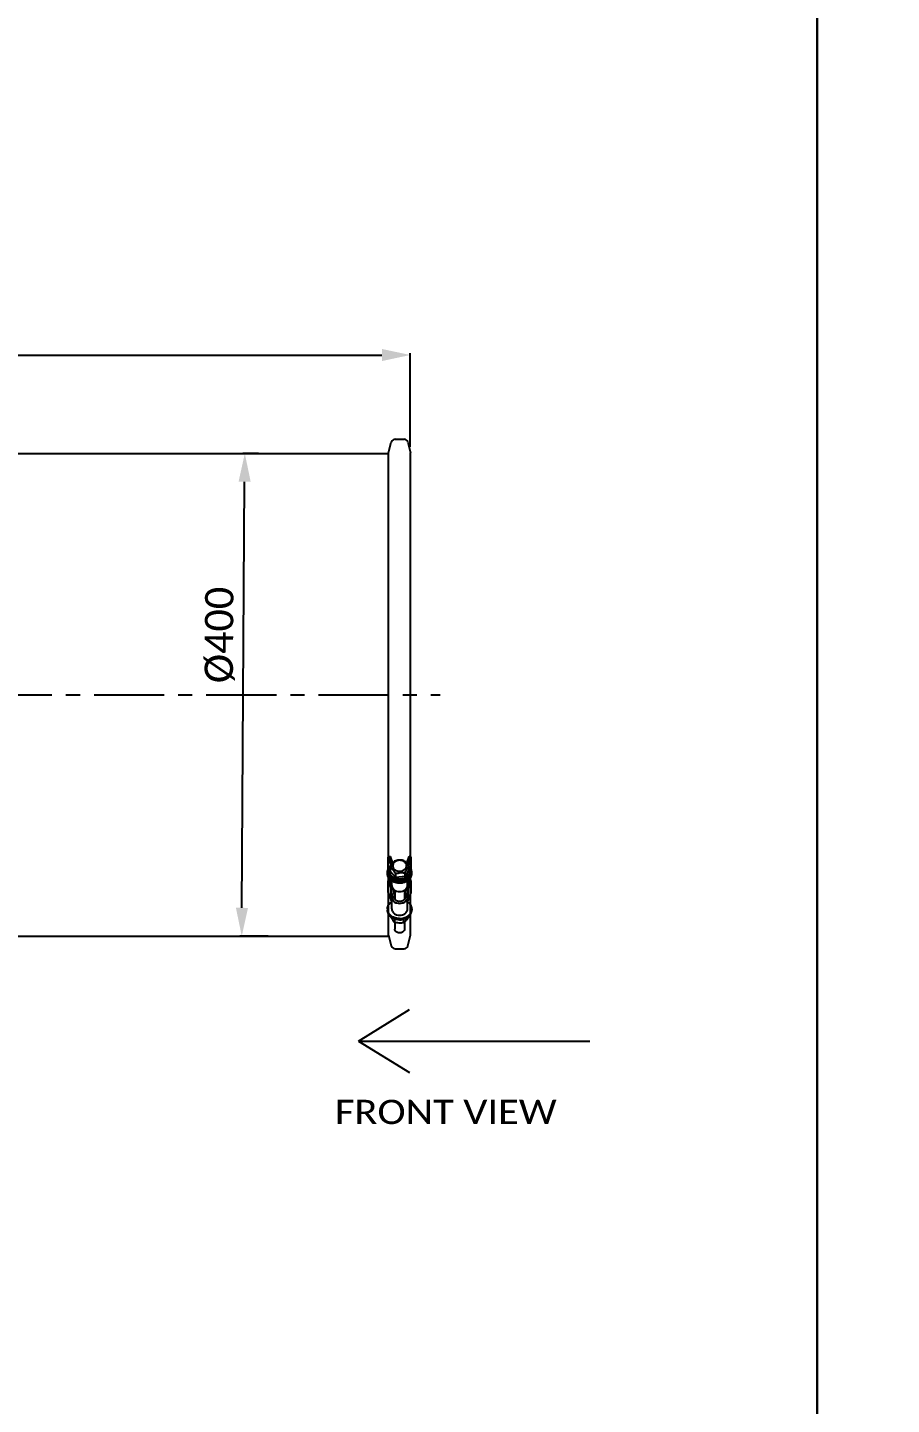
# Model space of a CAD drawing. Header units: millimetres. Extents: x 374 to 5899, y -2909 to 2000.
# Drawn here: x 2340 to 3051, y -1589 to -455 of the extents above; entities that cross this region are included whole.
import ezdxf
from ezdxf.enums import TextEntityAlignment as Align

# ---------------------------------------------------------------- set-up
doc = ezdxf.new("R2010")
doc.units = ezdxf.units.MM
doc.header["$LTSCALE"] = 154
doc.header["$PDMODE"] = 3
doc.header["$PDSIZE"] = 8
doc.linetypes.add('CENTER', pattern=[0.6, 0.375, -0.075, 0.075, -0.075])
doc.layers.get('0').update_dxf_attribs({"linetype": 'CONTINUOUS'})
doc.layers.get('Defpoints').update_dxf_attribs({"linetype": 'CONTINUOUS'})
doc.layers.add('00_BUW_DATUM', color=7, linetype='CONTINUOUS')
doc.layers.add('02___PRT_ALL_AXES', color=7, linetype='CONTINUOUS')
doc.styles.get("Standard").update_dxf_attribs({"font": 'calibri.ttf'})
doc.dimstyles.new('DIMSTYLE_1', dxfattribs={"dimtxt": 23.333333, "dimasz": 23.333333, "dimexe": 1.5, "dimexo": 1, "dimgap": 0.875, "dimtad": 1, "dimdsep": 46, "dimtxsty": 'Standard', "dimblk": '_FILLED', "dimblk1": '_FILLED', "dimblk2": '_FILLED', "dimcen": 0.09, "dimazin": 2, "dimtp": 0.01, "dimtm": 0.01, "dimtfac": 1, "dimtofl": 0, "dimtmove": 0, "dimatfit": 3, "dimldrblk": '_FILLED', "dimfxl": 1, "dimtolj": 1, "dimarcsym": 0})
doc.dimstyles.new('DIMSTYLE_5', dxfattribs={"dimtxt": 23.333333, "dimasz": 23.333333, "dimexe": 1.5, "dimexo": 1, "dimgap": 0.875, "dimtad": 1, "dimlfac": 0.15, "dimdsep": 46, "dimtxsty": 'Standard', "dimblk": '_FILLED', "dimblk1": '_FILLED', "dimblk2": '_FILLED', "dimcen": 0.09, "dimazin": 2, "dimtp": 0.01, "dimtm": 0.01, "dimtfac": 1, "dimtofl": 0, "dimtmove": 0, "dimatfit": 3, "dimldrblk": '_FILLED', "dimfxl": 1, "dimtolj": 1, "dimarcsym": 0})

# ---------------------------------------------------------------- blocks, each defined once
blk = doc.blocks.new('_FILLED')
at = {"color": 0, "linetype": 'ByBlock'}
blk.add_solid([(0, 0), (-1, 0.214), (-1, -0.214)], dxfattribs=at)
blk = doc.blocks.new('*D552')
at = {"color": 0, "lineweight": -2}
for p, q in [((1994.6, -799.9), (1994.6, -722.9)), ((2017.9, -724.4), (2631.3, -724.4)), ((2654.6, -800.1), (2654.6, -722.9))]:
    blk.add_line(p, q, dxfattribs=at)
at = {"layer": 'Defpoints', "color": 0}
for p in [(2654.6, -724.4), (1994.6, -800.9), (2654.6, -801.1)]:
    blk.add_point(p, dxfattribs=at)
at = {"color": 0, "linetype": 'ByBlock', "lineweight": -2, "xscale": 23.3333333333, "yscale": 23.3333333333, "zscale": 23.3333333333, "rotation": 180}
blk.add_blockref('_FILLED', (1994.6, -724.4), dxfattribs=at)
at = {"color": 0, "linetype": 'ByBlock', "lineweight": -2, "xscale": 23.3333333333, "yscale": 23.3333333333, "zscale": 23.3333333333}
blk.add_blockref('_FILLED', (2654.6, -724.4), dxfattribs=at)
at = {"color": 0, "insert": (2296.2, -692.5), "char_height": 23.333, "attachment_point": 2, "line_spacing_factor": 0.9}
blk.add_mtext('\\A1;{\\A1;660}', dxfattribs=at)
blk = doc.blocks.new('*D554')
at = {"color": 0, "linetype": 'ByBlock', "lineweight": -2}
for p, q in [((2529.8, -805.6), (2516.9, -805.5)), ((2516, -1179.9), (2518.2, -828.9)), ((2537.5, -1203.3), (2514.4, -1203.2))]:
    blk.add_line(p, q, dxfattribs=at)
at = {"layer": 'Defpoints', "color": 0}
for p in [(2518.4, -805.5), (2530.8, -805.6), (2538.5, -1203.4)]:
    blk.add_point(p, dxfattribs=at)
at = {"color": 0, "linetype": 'ByBlock', "lineweight": -2, "xscale": 23.3333333333, "yscale": 23.3333333333, "zscale": 23.3333333333}
for p, rotation in [((2518.4, -805.5), 89.6388969271), ((2515.9, -1203.2), 269.6388969270999)]:
    blk.add_blockref('_FILLED', p, dxfattribs=dict(at, rotation=rotation))
at = {"color": 0, "insert": (2485.5, -955), "char_height": 23.33, "attachment_point": 2, "rotation": 89.6389, "line_spacing_factor": 0.9}
blk.add_mtext('\\A1;%%C400', dxfattribs=at)

msp = doc.modelspace()

# ---------------------------------------------------------------- linework, layer by layer
for p, q in [((2106.649, -805.618), (2636.811, -805.618)), ((2638.272, -1137.699), (2636.352, -1138.152)), ((2636.352, -1138.152), (2638.815, -1144.608)), ((2636.352, -1147.876), (2636.352, -1138.152)), ((2640.29, -1142.989), (2638.272, -1137.699)), ((2638.815, -1145.134), (2638.815, -1144.608)), ((2653.452, -1137.699), (2651.426, -1143.009)), ((2652.909, -1144.608), (2655.372, -1138.152)), ((2652.909, -1145.027), (2652.909, -1144.608)), ((2653.329, -1148.708), (2653.329, -1145.677)), ((2655.372, -1138.152), (2653.452, -1137.699)), ((2655.372, -1147.876), (2655.372, -1138.152)), ((2636.352, -1147.876), (2636.445, -1148.118)), ((2638.272, -1157.147), (2636.352, -1157.599)), ((2637.362, -1149.343), (2637.362, -1150.437)), ((2639.362, -1160.004), (2638.272, -1157.147)), ((2638.395, -1149.977), (2638.395, -1146.947)), ((2642.82, -1154.796), (2638.395, -1149.977)), ((2642.82, -1154.796), (2642.82, -1151.765)), ((2650.288, -1154.161), (2642.82, -1154.796)), ((2653.329, -1148.708), (2650.288, -1154.161)), ((2650.288, -1154.161), (2650.288, -1151.13)), ((2653.452, -1157.147), (2652.362, -1160.004)), ((2655.372, -1157.599), (2653.452, -1157.147)), ((2654.362, -1149.343), (2654.362, -1150.437)), ((2655.277, -1148.124), (2655.372, -1147.876)), ((2636.352, -1157.599), (2638.815, -1164.056)), ((2636.352, -1167.323), (2636.352, -1157.599)), ((2636.352, -1167.323), (2638.815, -1173.779)), ((2638.815, -1173.779), (2638.815, -1164.056)), ((2639.362, -1161.376), (2639.362, -1157.679)), ((2641.862, -1165.433), (2641.862, -1172.707)), ((2649.862, -1165.433), (2649.862, -1172.707)), ((2652.362, -1161.376), (2652.362, -1157.685)), ((2652.909, -1164.056), (2655.372, -1157.599)), ((2652.909, -1173.779), (2652.909, -1164.056)), ((2652.909, -1173.779), (2655.372, -1167.323)), ((2655.372, -1167.323), (2655.372, -1157.599)), ((2639.362, -1180.823), (2639.362, -1171.1)), ((2652.362, -1180.823), (2652.362, -1171.1)), ((2641.862, -1191.891), (2641.862, -1197.354)), ((2649.862, -1191.616), (2649.862, -1197.354)), ((2093.611, -1203.355), (2636.811, -1203.355)), ((2611.899, -1289.634), (2654.088, -1263.608)), ((2611.899, -1289.634), (2802.484, -1289.634)), ((2611.899, -1289.634), (2654.088, -1315.659))]:
    msp.add_line(p, q)
at = {"linetype": 'CENTER'}
msp.add_line((1655.086, -1004.487), (2679.293, -1004.487), dxfattribs=at)
for points in [[(2989.56, -27.027), (5899.099, -27.027), (5899.099, -2909.27), (2989.56, -2909.27)], [(374.049, -396.871), (2989.56, -396.871), (2989.56, -2907.81), (374.049, -2907.81)]]:
    msp.add_lwpolyline(points, close=True)
for centre, radius, start, end in [((2636.654, -1148.493), 4.445, 55.220633, 60.912457), ((2648.511, -1159.581), 19.421, 110.465782, 111.363171), ((2655.101, -1148.546), 4.507, 119.107339, 122.038589), ((2647.353, -1152.162), 8.981, 47.388133, 50.439832), ((2646.635, -1167.645), 16.913, 77.528922, 78.512913)]:
    msp.add_arc(centre, radius, start, end)
for points, knots in [([(2635.862, -1150.741), (2635.862, -1150.17), (2636.022, -1149.007), (2636.725, -1147.364), (2637.849, -1145.887), (2638.819, -1145.075), (2639.35, -1144.714)], [0, 0, 0, 0, 0.23688693, 0.47984642, 0.73346506, 1, 1, 1, 1]), ([(2652.001, -1156.194), (2651.047, -1156.836), (2649.404, -1157.547), (2647.083, -1157.964), (2644.683, -1158.028), (2642.316, -1157.554), (2640.214, -1156.56), (2638.855, -1155.599), (2637.746, -1154.447), (2636.932, -1153.143), (2636.444, -1151.735), (2636.305, -1150.274), (2636.522, -1148.821), (2637.085, -1147.431), (2637.968, -1146.157), (2638.73, -1145.431), (2639.149, -1145.099)], [0, 0, 0, 0, 0.13215517, 0.20104294, 0.27055538, 0.40735673, 0.47339875, 0.53693834, 0.597759, 0.65603435, 0.71235168, 0.76765499, 0.82308806, 0.87976815, 0.93857017, 1, 1, 1, 1]), ([(2639.079, -1145.275), (2638.808, -1145.56), (2638.321, -1146.165), (2637.773, -1147.174), (2637.437, -1148.243), (2637.362, -1148.979), (2637.362, -1149.343)], [0, 0, 0, 0, 0.26087112, 0.51287247, 0.7582272, 1, 1, 1, 1]), ([(2641.436, -1141.494), (2640.835, -1142.121), (2640.007, -1143.342), (2639.095, -1145.223), (2638.628, -1146.354), (2638.395, -1146.947)], [0, 0, 0, 0, 0.41517536, 0.69574876, 1, 1, 1, 1]), ([(2642.661, -1141.468), (2642.073, -1141.785), (2641.033, -1142.591), (2640.123, -1144.299), (2640.141, -1146.193), (2641.086, -1147.888), (2642.725, -1149.123), (2644.796, -1149.77), (2647.011, -1149.758), (2648.429, -1149.294), (2649.063, -1148.953)], [0, 0, 0, 0, 0.12519346, 0.23995322, 0.35024929, 0.46534218, 0.59096202, 0.72617756, 0.8650608, 1, 1, 1, 1]), ([(2648.903, -1140.859), (2647.735, -1140.602), (2645.274, -1140.334), (2642.877, -1140.954), (2641.72, -1141.385)], [0, 0, 0, 0, 0.49220417, 1, 1, 1, 1]), ([(2649.063, -1148.953), (2649.65, -1148.636), (2650.69, -1147.829), (2651.601, -1146.121), (2651.583, -1144.227), (2650.638, -1142.533), (2648.999, -1141.297), (2646.927, -1140.651), (2644.713, -1140.663), (2643.295, -1141.126), (2642.661, -1141.468)], [0, 0, 0, 0, 0.12519346, 0.23995322, 0.35024929, 0.46534218, 0.59096202, 0.72617756, 0.8650608, 1, 1, 1, 1]), ([(2653.329, -1145.677), (2652.988, -1145.131), (2652.302, -1144.086), (2651.202, -1142.693), (2650.071, -1141.612), (2649.278, -1141.074), (2648.903, -1140.859)], [0, 0, 0, 0, 0.29241106, 0.56718637, 0.80393895, 1, 1, 1, 1]), ([(2650.288, -1151.13), (2650.52, -1150.538), (2650.988, -1149.406), (2651.899, -1147.525), (2652.728, -1146.304), (2653.329, -1145.677)], [0, 0, 0, 0, 0.30425572, 0.58481445, 1, 1, 1, 1]), ([(2652.001, -1156.194), (2652.453, -1155.89), (2653.288, -1155.215), (2654.299, -1154.004), (2655.003, -1152.655), (2655.37, -1151.219), (2655.382, -1149.752), (2655.039, -1148.313), (2654.357, -1146.957), (2653.709, -1146.159), (2653.344, -1145.788)], [0, 0, 0, 0, 0.13494974, 0.2640494, 0.38800553, 0.50837789, 0.62741127, 0.74761766, 0.87127328, 1, 1, 1, 1]), ([(2655.862, -1150.741), (2655.862, -1150.269), (2655.754, -1149.314), (2655.275, -1147.937), (2654.498, -1146.653), (2653.812, -1145.901), (2653.433, -1145.552)], [0, 0, 0, 0, 0.24033386, 0.48495188, 0.73740503, 1, 1, 1, 1]), ([(2652.324, -1156.801), (2651.582, -1157.3), (2649.924, -1158.113), (2647.198, -1158.717), (2644.37, -1158.7), (2641.655, -1158.062), (2639.26, -1156.846), (2637.37, -1155.137), (2636.34, -1153.371), (2635.93, -1151.876), (2635.862, -1151.117), (2635.862, -1150.741)], [0, 0, 0, 0, 0.12818157, 0.26175156, 0.39719448, 0.53054962, 0.65835345, 0.77856695, 0.89138481, 0.94600355, 1, 1, 1, 1]), ([(2637.362, -1149.343), (2637.362, -1149.835), (2637.502, -1150.838), (2638.117, -1152.253), (2639.099, -1153.521), (2639.945, -1154.213), (2640.408, -1154.52)], [0, 0, 0, 0, 0.23659761, 0.47942776, 0.73315803, 1, 1, 1, 1]), ([(2640.408, -1155.614), (2639.945, -1155.307), (2639.099, -1154.615), (2638.117, -1153.347), (2637.502, -1151.932), (2637.362, -1150.929), (2637.362, -1150.437)], [0, 0, 0, 0, 0.2668436, 0.52057259, 0.76340197, 1, 1, 1, 1]), ([(2638.395, -1146.947), (2638.769, -1147.161), (2639.562, -1147.699), (2640.694, -1148.78), (2641.793, -1150.173), (2642.48, -1151.218), (2642.82, -1151.765)], [0, 0, 0, 0, 0.19606033, 0.43280373, 0.70759302, 1, 1, 1, 1]), ([(2640.408, -1154.52), (2641.289, -1155.105), (2643.325, -1155.964), (2646.072, -1156.191), (2648.252, -1155.865), (2650.273, -1155.225), (2651.64, -1154.378), (2652.382, -1153.674)], [0, 0, 0, 0, 0.24733926, 0.50535707, 0.63443547, 0.76094543, 1, 1, 1, 1]), ([(2652.382, -1154.768), (2651.64, -1155.472), (2650.273, -1156.318), (2648.252, -1156.959), (2646.072, -1157.285), (2643.325, -1157.058), (2641.289, -1156.199), (2640.408, -1155.614)], [0, 0, 0, 0, 0.23905456, 0.36556453, 0.49464292, 0.75266073, 1, 1, 1, 1]), ([(2642.82, -1151.765), (2643.966, -1151.317), (2645.775, -1150.802), (2648.226, -1150.777), (2649.425, -1150.953), (2650.003, -1151.07)], [0, 0, 0, 0, 0.50450138, 0.75791743, 1, 1, 1, 1]), ([(2652.324, -1156.801), (2652.862, -1156.44), (2653.845, -1155.627), (2654.986, -1154.142), (2655.699, -1152.488), (2655.862, -1151.316), (2655.862, -1150.741)], [0, 0, 0, 0, 0.26669551, 0.52037178, 0.76326387, 1, 1, 1, 1]), ([(2652.382, -1153.674), (2652.691, -1153.38), (2653.251, -1152.748), (2653.884, -1151.675), (2654.274, -1150.529), (2654.362, -1149.735), (2654.362, -1149.343)], [0, 0, 0, 0, 0.26218986, 0.51452829, 0.75932184, 1, 1, 1, 1]), ([(2654.362, -1150.437), (2654.362, -1150.829), (2654.274, -1151.623), (2653.884, -1152.769), (2653.251, -1153.842), (2652.691, -1154.474), (2652.382, -1154.768)], [0, 0, 0, 0, 0.24067816, 0.48547171, 0.73781014, 1, 1, 1, 1]), ([(2654.362, -1149.343), (2654.362, -1148.783), (2654.179, -1147.638), (2653.661, -1146.605), (2653.336, -1146.127)], [0, 0, 0, 0, 0.49178498, 1, 1, 1, 1]), ([(2638.815, -1164.056), (2639.097, -1164.213), (2639.616, -1164.578), (2640.227, -1165.278), (2640.613, -1166.079), (2640.701, -1166.655), (2640.701, -1166.936)], [0, 0, 0, 0, 0.2688994, 0.5233878, 0.76537017, 1, 1, 1, 1]), ([(2639.362, -1161.376), (2639.362, -1161.714), (2639.448, -1162.401), (2639.827, -1163.382), (2640.439, -1164.282), (2641.549, -1165.346), (2643.378, -1166.287), (2645.862, -1166.666), (2648.346, -1166.287), (2650.174, -1165.346), (2651.285, -1164.282), (2651.897, -1163.382), (2652.276, -1162.401), (2652.362, -1161.714), (2652.362, -1161.376)], [0, 0, 0, 0, 0.05540572, 0.11200347, 0.17073952, 0.23215734, 0.36250142, 0.5, 0.63749858, 0.76784266, 0.82926048, 0.88799653, 0.94459428, 1, 1, 1, 1]), ([(2640.701, -1166.936), (2640.701, -1167.23), (2640.605, -1167.831), (2640.331, -1168.373), (2640.159, -1168.624)], [0, 0, 0, 0, 0.49164701, 1, 1, 1, 1]), ([(2651.022, -1166.936), (2651.022, -1166.655), (2651.111, -1166.079), (2651.497, -1165.278), (2652.107, -1164.578), (2652.627, -1164.213), (2652.909, -1164.056)], [0, 0, 0, 0, 0.23462983, 0.4766122, 0.7311006, 1, 1, 1, 1]), ([(2651.565, -1168.624), (2651.393, -1168.373), (2651.119, -1167.831), (2651.022, -1167.23), (2651.022, -1166.936)], [0, 0, 0, 0, 0.50835299, 1, 1, 1, 1]), ([(2638.815, -1173.779), (2638.864, -1173.807), (2639.054, -1173.917), (2639.237, -1174.042), (2639.367, -1174.143)], [0, 0, 0, 0, 0.25308946, 1, 1, 1, 1]), ([(2640.159, -1168.624), (2639.906, -1168.991), (2639.504, -1169.786), (2639.362, -1170.669), (2639.362, -1171.1)], [0, 0, 0, 0, 0.50834192, 1, 1, 1, 1]), ([(2639.362, -1171.1), (2639.362, -1171.438), (2639.448, -1172.125), (2639.827, -1173.106), (2640.439, -1174.005), (2641.549, -1175.07), (2643.378, -1176.011), (2645.862, -1176.39), (2648.346, -1176.011), (2650.174, -1175.07), (2651.285, -1174.005), (2651.897, -1173.106), (2652.276, -1172.125), (2652.362, -1171.438), (2652.362, -1171.1)], [0, 0, 0, 0, 0.05540572, 0.11200347, 0.17073952, 0.23215734, 0.36250142, 0.5, 0.63749858, 0.76784266, 0.82926048, 0.88799653, 0.94459428, 1, 1, 1, 1]), ([(2641.362, -1171.099), (2641.362, -1170.818), (2641.449, -1170.244), (2641.697, -1169.72), (2641.853, -1169.476)], [0, 0, 0, 0, 0.49246731, 1, 1, 1, 1]), ([(2650.362, -1171.099), (2650.362, -1171.334), (2650.302, -1171.809), (2649.947, -1172.73), (2649.068, -1173.738), (2647.583, -1174.498), (2645.862, -1174.763), (2644.141, -1174.498), (2642.656, -1173.738), (2641.776, -1172.73), (2641.421, -1171.809), (2641.362, -1171.334), (2641.362, -1171.099)], [0, 0, 0, 0, 0.05547929, 0.11215108, 0.23180355, 0.36231916, 0.5, 0.63768084, 0.76819645, 0.88784892, 0.94452071, 1, 1, 1, 1]), ([(2649.871, -1169.476), (2650.027, -1169.72), (2650.275, -1170.244), (2650.362, -1170.818), (2650.362, -1171.099)], [0, 0, 0, 0, 0.50753269, 1, 1, 1, 1]), ([(2652.362, -1171.1), (2652.362, -1170.669), (2652.22, -1169.786), (2651.818, -1168.991), (2651.565, -1168.624)], [0, 0, 0, 0, 0.49165808, 1, 1, 1, 1]), ([(2652.357, -1174.143), (2652.4, -1174.11), (2652.577, -1173.978), (2652.764, -1173.86), (2652.909, -1173.779)], [0, 0, 0, 0, 0.24696128, 1, 1, 1, 1]), ([(2645.861, -1189.676), (2644.57, -1189.676), (2642.037, -1189.291), (2639.227, -1187.843), (2637.518, -1186.205), (2636.577, -1184.821), (2635.994, -1183.312), (2635.862, -1182.255), (2635.862, -1181.735)], [0, 0, 0, 0, 0.27499802, 0.53568545, 0.65852063, 0.77599232, 0.88918772, 1, 1, 1, 1]), ([(2639.362, -1180.824), (2639.362, -1181.162), (2639.448, -1181.849), (2639.827, -1182.83), (2640.439, -1183.729), (2641.256, -1184.513), (2642.248, -1185.154), (2643.763, -1185.792), (2645.022, -1185.985), (2645.862, -1185.985)], [0, 0, 0, 0, 0.11069919, 0.22378, 0.3411331, 0.46384431, 0.59210304, 0.72528142, 1, 1, 1, 1]), ([(2645.862, -1189.883), (2645, -1189.883), (2643.299, -1189.679), (2641.697, -1189.059), (2640.969, -1188.653)], [0, 0, 0, 0, 0.50836303, 1, 1, 1, 1]), ([(2645.861, -1189.676), (2647.153, -1189.677), (2649.686, -1189.291), (2652.496, -1187.844), (2654.205, -1186.205), (2655.146, -1184.821), (2655.73, -1183.312), (2655.862, -1182.255), (2655.862, -1181.735)], [0, 0, 0, 0, 0.27499756, 0.53568652, 0.65852222, 0.77599387, 0.88918867, 1, 1, 1, 1]), ([(2645.862, -1185.985), (2646.701, -1185.985), (2647.961, -1185.792), (2649.476, -1185.154), (2650.467, -1184.513), (2651.285, -1183.729), (2651.897, -1182.83), (2652.276, -1181.849), (2652.362, -1181.162), (2652.362, -1180.824)], [0, 0, 0, 0, 0.27471858, 0.40789696, 0.53615569, 0.6588669, 0.77622, 0.88930081, 1, 1, 1, 1]), ([(2650.754, -1188.653), (2650.027, -1189.059), (2648.425, -1189.679), (2646.724, -1189.883), (2645.862, -1189.883)], [0, 0, 0, 0, 0.49163753, 1, 1, 1, 1]), ([(2648.109, -1199.982), (2647.493, -1200.314), (2646.078, -1200.677), (2644.301, -1200.379), (2643.103, -1199.707), (2642.41, -1199.035), (2641.965, -1198.232), (2641.862, -1197.641), (2641.862, -1197.354)], [0, 0, 0, 0, 0.26437599, 0.53160237, 0.65878397, 0.77857257, 0.89141546, 1, 1, 1, 1]), ([(2649.862, -1197.354), (2649.862, -1197.612), (2649.779, -1198.141), (2649.291, -1199.139), (2648.614, -1199.709), (2648.109, -1199.982)], [0, 0, 0, 0, 0.23519532, 0.47798132, 1, 1, 1, 1])]:
    msp.add_open_spline(points, degree=3, knots=knots)
at = {"layer": '00_BUW_DATUM'}
for p, q in [((2635.862, -1151.652), (2635.862, -1150.741)), ((2655.862, -1151.652), (2655.862, -1150.741)), ((2635.862, -1180.823), (2635.862, -1181.735)), ((2641.645, -1188.991), (2641.645, -1191.843)), ((2649.13, -1189.363), (2649.13, -1192.278)), ((2653.347, -1186.993), (2653.347, -1187.348)), ((2655.862, -1180.823), (2655.862, -1181.735))]:
    msp.add_line(p, q, dxfattribs=at)
for centre, start, end in [((2642.201, -1180.822), 180.013185, 188.212976), ((2649.523, -1180.822), 351.787138, 359.986807)]:
    msp.add_arc(centre, 6.339, start, end, dxfattribs=at)
for points, knots in [([(2652.324, -1157.713), (2651.582, -1158.212), (2649.924, -1159.025), (2647.198, -1159.629), (2644.37, -1159.611), (2641.655, -1158.973), (2639.26, -1157.758), (2637.37, -1156.048), (2636.34, -1154.282), (2635.93, -1152.787), (2635.862, -1152.028), (2635.862, -1151.652)], [0, 0, 0, 0, 0.12818165, 0.26175174, 0.39719473, 0.53054988, 0.65835366, 0.77856706, 0.89138482, 0.94600355, 1, 1, 1, 1]), ([(2652.324, -1157.713), (2652.862, -1157.351), (2653.845, -1156.538), (2654.986, -1155.054), (2655.699, -1153.399), (2655.862, -1152.228), (2655.862, -1151.652)], [0, 0, 0, 0, 0.26668897, 0.5203714, 0.76326395, 1, 1, 1, 1]), ([(2635.862, -1180.823), (2635.862, -1180.252), (2636.022, -1179.087), (2636.727, -1177.442), (2637.854, -1175.964), (2638.827, -1175.152), (2639.359, -1174.79)], [0, 0, 0, 0, 0.23686088, 0.47980988, 0.73344567, 1, 1, 1, 1]), ([(2655.862, -1180.823), (2655.862, -1180.252), (2655.701, -1179.087), (2654.997, -1177.442), (2653.869, -1175.964), (2652.897, -1175.152), (2652.365, -1174.79)], [0, 0, 0, 0, 0.23686097, 0.47981, 0.73344576, 1, 1, 1, 1]), ([(2645.861, -1188.765), (2644.661, -1188.765), (2642.303, -1188.43), (2639.641, -1187.177), (2637.944, -1185.746), (2636.951, -1184.524), (2636.252, -1183.175), (2635.996, -1182.21), (2635.927, -1181.728)], [0, 0, 0, 0, 0.27286782, 0.53336065, 0.656861, 0.7752722, 0.8892145, 1, 1, 1, 1]), ([(2640.011, -1189.513), (2639.907, -1189.344), (2639.484, -1188.629), (2639.092, -1187.897), (2638.804, -1187.334)], [0, 0, 0, 0, 0.23921474, 1, 1, 1, 1]), ([(2641.645, -1191.843), (2641.364, -1191.496), (2640.791, -1190.738), (2640.272, -1189.942), (2640.011, -1189.513)], [0, 0, 0, 0, 0.47069039, 1, 1, 1, 1]), ([(2645.861, -1188.765), (2647.061, -1188.765), (2649.42, -1188.431), (2652.082, -1187.178), (2653.779, -1185.746), (2654.773, -1184.524), (2655.472, -1183.175), (2655.727, -1182.21), (2655.797, -1181.728)], [0, 0, 0, 0, 0.27286729, 0.53336149, 0.65686235, 0.77527359, 0.88921539, 1, 1, 1, 1]), ([(2651.239, -1190.166), (2650.899, -1190.563), (2650.223, -1191.296), (2649.489, -1191.971), (2649.13, -1192.278)], [0, 0, 0, 0, 0.52509879, 1, 1, 1, 1]), ([(2653.347, -1187.348), (2653.177, -1187.6), (2652.512, -1188.566), (2651.804, -1189.505), (2651.239, -1190.166)], [0, 0, 0, 0, 0.25919656, 1, 1, 1, 1]), ([(2645.388, -1192.414), (2644.754, -1192.377), (2643.497, -1192.237), (2642.257, -1191.987), (2641.645, -1191.843)], [0, 0, 0, 0, 0.50209268, 1, 1, 1, 1]), ([(2649.13, -1192.278), (2648.516, -1192.351), (2647.269, -1192.457), (2646.017, -1192.45), (2645.388, -1192.414)], [0, 0, 0, 0, 0.49540491, 1, 1, 1, 1])]:
    msp.add_open_spline(points, degree=3, knots=knots, dxfattribs=at)
at = {"layer": '02___PRT_ALL_AXES'}
for p, q in [((2642.108, -793.766), (2649.616, -793.766)), ((2636.811, -804.875), (2639.005, -796.183)), ((2636.811, -1203.355), (2636.811, -804.875)), ((2652.718, -796.183), (2654.913, -804.875)), ((2654.913, -1202.519), (2654.913, -804.875)), ((2637.991, -1156.547), (2636.811, -1156.792)), ((2637.011, -1157.444), (2636.811, -1156.792)), ((2636.811, -1157.491), (2636.811, -1156.792)), ((2639.362, -1159.717), (2638.545, -1157.064)), ((2653.183, -1157.051), (2652.362, -1159.717)), ((2653.727, -1156.546), (2654.913, -1156.792)), ((2654.913, -1156.792), (2654.712, -1157.444)), ((2654.913, -1157.491), (2654.913, -1155.016)), ((2636.811, -1177.465), (2636.811, -1168.525)), ((2654.913, -1177.465), (2654.913, -1168.525)), ((2636.811, -1202.519), (2636.811, -1185.099)), ((2654.913, -1202.519), (2654.913, -1185.1)), ((2636.811, -1202.519), (2639.005, -1211.211)), ((2652.718, -1211.211), (2654.913, -1202.519)), ((2642.108, -1213.627), (2649.616, -1213.627))]:
    msp.add_line(p, q, dxfattribs=at)
for centre, start, end in [((2642.108, -796.966), 90, 165.827662), ((2649.616, -796.966), 14.172338, 90), ((2642.108, -1210.427), 194.172338, 270), ((2649.616, -1210.427), 270, 345.827662)]:
    msp.add_arc(centre, 3.2, start, end, dxfattribs=at)

# ---------------------------------------------------------------- texts
at = {"width": 1.109888}
msp.add_text('FRONT VIEW', height=20, dxfattribs=at).set_placement((2592.57, -1358.041), (2775.138, -1358.041), align=Align.FIT)

# ---------------------------------------------------------------- dimensions: what is measured, and where the dimension line sits
dim = msp.add_linear_dim(base=(2654.607, -724.444), p1=(1994.611, -800.86), p2=(2654.607, -801.124), text='{\\A1;<>}', dimstyle='DIMSTYLE_1', override={"dimtxsty": 'Standard'})
dim.commit()
dim.dimension.update_dxf_attribs({"geometry": '*D552', "text_midpoint": (2296.161, -724.444), "dimtype": 160})
at = {"linetype": 'ByBlock'}
dim = msp.add_linear_dim(base=(2518.379, -805.54), p1=(2538.493, -1203.355), p2=(2530.839, -805.618), angle=89.638897, text='%%C400', dimstyle='DIMSTYLE_5', override={"dimtxsty": 'Standard'}, dxfattribs=at)
dim.commit()
dim.dimension.update_dxf_attribs({"geometry": '*D554', "text_midpoint": (2517.436, -955.23), "dimtype": 160})

doc.saveas('drawing.dxf')
